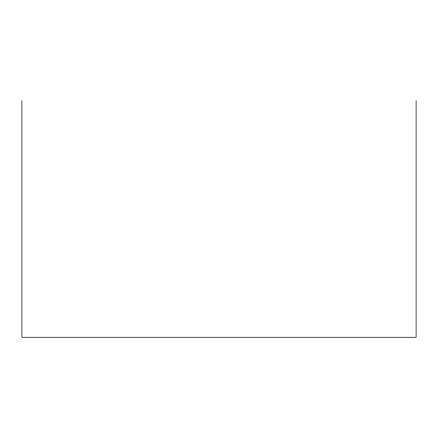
<?xml version="1.0" encoding="UTF-8"?>
<svg xmlns="http://www.w3.org/2000/svg" width="438" height="438" viewBox="0 0 438 438"><rect width="100%" height="100%" fill="white"/><g stroke="black" fill="none" stroke-linecap="round" stroke-linejoin="round"><path stroke-width="0.66" d="M416.1 100.74L416.1 337.26L21.9 337.26L21.9 100.74"/></g></svg>
